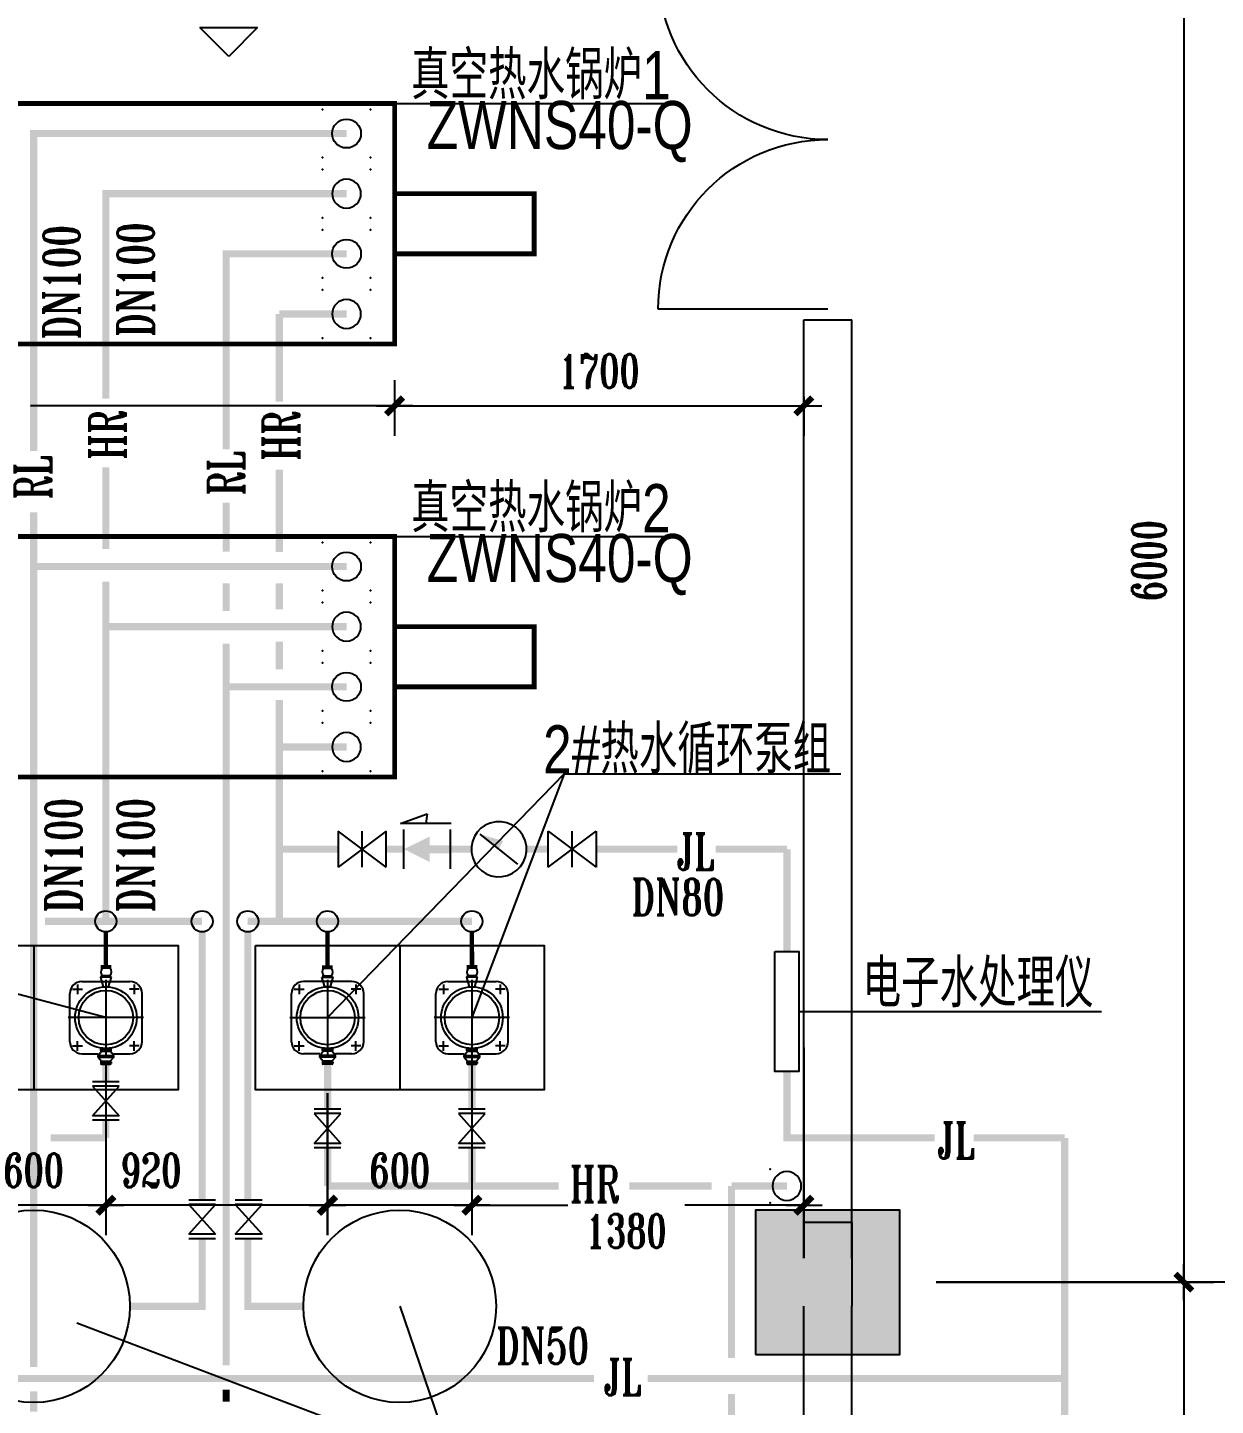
# Model space of a CAD drawing. Extents: x -1920 to 40080, y 2127 to 31827.
# Drawn here: x 31000 to 35936, y 23157 to 28884 of the extents above; entities that cross this region are included whole.
import ezdxf

# ---------------------------------------------------------------- set-up
doc = ezdxf.new("R2010")
doc.units = 0
doc.header["$LTSCALE"] = 1000
for name, pattern in [('ACAD_ISO02W100', [15, 12, -3]), ('ACAD_ISO04W100', [30.5, 24, -3, 0.5, -3]), ('ACAD_ISO05W100', [33, 24, -3, 0, -3, 0, -3]), ('ACAD_ISO11W100', [33.5, 12, -3, 12, -3, 0.5, -3]), ('BORDER2', [0.875, 0.25, -0.125, 0.25, -0.125, 0, -0.125]), ('CONTINOUS', [0])]:
    doc.linetypes.add(name, pattern=pattern)
for name, color, linetype in [('0SJ给水', 3, 'Continuous'), ('0SJ给水2', 3, 'ACAD_ISO11W100'), ('0SR热水', 6, 'ACAD_ISO11W100'), ('0STXT标注', 3, 'Continuous'), ('0SX消火栓', 1, 'ACAD_ISO04W100'), ('0热水回水', 4, 'ACAD_ISO05W100'), ('0管径', 2, 'Continuous'), ('0辅助', 8, 'Continuous'), ('0附件', 2, 'Continuous'), ('CZP', 30, 'ACAD_ISO05W100'), ('FM', 60, 'Continuous'), ('G', 3, 'Continuous'), ('PG', 7, 'Continuous'), ('PUB_DIM', 3, 'Continuous'), ('PUB_HATCH', 8, 'Continuous'), ('WALL', 9, 'Continuous'), ('地沟', 7, 'Continuous'), ('排水', 1, 'ACAD_ISO02W100'), ('设备', 7, 'Continuous'), ('阀门井', 234, 'Continuous')]:
    doc.layers.add(name, color=color, linetype=linetype)
doc.styles.add('BZ', font='romant.shx', dxfattribs={"width": 0.7, "bigfont": 'hztxt.shx'})
doc.styles.add('HZ', font='txt.shx', dxfattribs={"width": 0.6, "bigfont": 'hztxt.shx'})
doc.styles.add('ROMANT', font='romant.shx', dxfattribs={"width": 0.7, "height": 300})
doc.styles.add('大小相等', font='sltxt.shx', dxfattribs={"width": 0.8, "bigfont": 'hztxt.shx'})
doc.dimstyles.new('DIMA50', dxfattribs={"dimscale": 0.5, "dimtxt": 280, "dimasz": 1, "dimexe": 250, "dimexo": 300, "dimgap": 150, "dimtad": 1, "dimdec": 0, "dimdsep": 46, "dimtxsty": 'BZ', "dimblk": '_DIMX', "dimcen": 2.5, "dimclrd": 9, "dimclre": 9, "dimclrt": 256, "dimadec": 0, "dimazin": 0, "dimtfac": 1, "dimtdec": 0, "dimtix": 1, "dimtmove": 2, "dimatfit": 3, "dimldrblk": '_DIMX', "dimfxl": 1, "dimtolj": 1, "dimtzin": 0, "dimarcsym": 0})

# ---------------------------------------------------------------- blocks, each defined once
blk = doc.blocks.new('_FZH')
blk.add_lwpolyline([(-0.5, -0.5), (0.5, -0.5), (0.5, 0.5), (-0.5, 0.5)], close=True)
at = {"layer": 'PUB_HATCH'}
blk.add_solid([(-0.5, -0.5), (0.5, -0.5), (-0.5, 0.5), (0.5, 0.5)], dxfattribs=at)
blk = doc.blocks.new('_DBLK1')
for p, q in [((-0.47, 0), (-0.47, -0.47)), ((0.47, 0), (0.47, -0.47))]:
    blk.add_line(p, q)
for centre, start, end in [((-0.47, 0), 270, 0), ((0.47, 0), 180, 270)]:
    blk.add_arc(centre, 0.47, start, end)
blk = doc.blocks.new('某十五层酒店给排水设计图 -消防立管')
at = {"layer": '0SX消火栓', "linetype": 'CONTINOUS'}
blk.add_circle((-917249.4, 481624.2), 60, dxfattribs=at)
at = {"layer": '0SX消火栓'}
for p in [(-917349.4, 481724.2), (-917149.4, 481724.2), (-917349.4, 481524.2), (-917149.4, 481524.2)]:
    blk.add_point(p, dxfattribs=at)
blk = doc.blocks.new('某十五层酒店给排水设计图 -给水立')
at = {"layer": '0SJ给水', "color": 9}
for p in [(-1000504.8, 440728.4), (-1000504.8, 440728.4), (-1000364.8, 440728.4), (-1000504.8, 440588.4), (-1000364.8, 440588.4)]:
    blk.add_point(p, dxfattribs=at)
at = {"layer": '0附件', "linetype": 'CONTINOUS'}
blk.add_circle((-1000434.8, 440658.4), 60, dxfattribs=at)
blk = doc.blocks.new('$QC035_1')
blk.add_line((-92.6, -92.6), (92.8, 92.8))
blk.add_lwpolyline([(92.8, 92.8, 0, 50, 0), (-13.3, 21.7, 50, 50, 0)], format="xyseb")
blk.add_circle((0, 0), 150)
at = {"style": 'HZ', "flags": 1}
for tag in ['UNIT', 'WHAT', 'SPEC']:
    blk.add_attdef(tag, (0, 0), '', height=0.001, dxfattribs=at)
blk = doc.blocks.new('_DIMX')
blk.add_line((-150, 0), (150, 0))
at = {"const_width": 50}
blk.add_lwpolyline([(-70, -70), (70, 70)], dxfattribs=at)
blk = doc.blocks.new('*D69')
at = {"layer": '0STXT标注', "color": 9, "lineweight": -2, "transparency": 16777216}
for p, q in [((30425.4, 27418.8), (30425.4, 27186.7)), ((32525.4, 27418.8), (32525.4, 27186.7)), ((30425.9, 27311.7), (30516.4, 27311.7)), ((32524.9, 27311.7), (31011.7, 27311.7))]:
    blk.add_line(p, q, dxfattribs=at)
at = {"layer": 'Defpoints', "color": 0, "transparency": 16777216}
for p in [(30425.4, 27568.8), (32525.4, 27568.8), (32525.4, 27311.7)]:
    blk.add_point(p, dxfattribs=at)
at = {"layer": '0STXT标注', "color": 9, "lineweight": -2, "transparency": 16777216, "xscale": 0.5, "yscale": 0.5, "zscale": 0.5, "rotation": 180}
blk.add_blockref('_DIMX', (30425.4, 27311.7), dxfattribs=at)
at = {"layer": '0STXT标注', "color": 9, "lineweight": -2, "transparency": 16777216, "xscale": 0.5, "yscale": 0.5, "zscale": 0.5}
blk.add_blockref('_DIMX', (32525.4, 27311.7), dxfattribs=at)
at = {"layer": '0STXT标注', "transparency": 16777216, "insert": (30764.1, 27451.1), "char_height": 140, "attachment_point": 5, "style": 'BZ'}
blk.add_mtext('\\A1;2100', dxfattribs=at)
blk = doc.blocks.new('*D70')
at = {"layer": '0STXT标注', "color": 9, "lineweight": -2, "transparency": 16777216}
for p, q in [((32525.4, 27418.8), (32525.4, 27186.7)), ((34225.4, 27350.7), (34225.4, 27186.7)), ((32525.9, 27311.7), (34224.9, 27311.7))]:
    blk.add_line(p, q, dxfattribs=at)
at = {"layer": 'Defpoints', "color": 0, "transparency": 16777216}
for p in [(32525.4, 27568.8), (34225.4, 27500.7, 0), (34225.4, 27311.7)]:
    blk.add_point(p, dxfattribs=at)
at = {"layer": '0STXT标注', "color": 9, "lineweight": -2, "transparency": 16777216, "xscale": 0.5, "yscale": 0.5, "zscale": 0.5, "rotation": 180}
blk.add_blockref('_DIMX', (32525.4, 27311.7), dxfattribs=at)
at = {"layer": '0STXT标注', "color": 9, "lineweight": -2, "transparency": 16777216, "xscale": 0.5, "yscale": 0.5, "zscale": 0.5}
blk.add_blockref('_DIMX', (34225.4, 27311.7), dxfattribs=at)
at = {"layer": '0STXT标注', "transparency": 16777216, "insert": (33375.4, 27456.7), "char_height": 140, "attachment_point": 5, "style": 'BZ'}
blk.add_mtext('\\A1;1700', dxfattribs=at)
blk = doc.blocks.new('*D83')
at = {"layer": '0STXT标注', "color": 9, "lineweight": -2, "transparency": 16777216}
for p, q in [((34226.4, 24644.2), (34226.4, 23863.9)), ((32846.6, 24618.8), (32846.6, 23863.9)), ((32847.1, 23988.9), (33244.7, 23988.9)), ((34225.9, 23988.9), (33730.7, 23988.9))]:
    blk.add_line(p, q, dxfattribs=at)
at = {"layer": 'Defpoints', "color": 0, "transparency": 16777216}
for p in [(32846.6, 24768.8), (34226.4, 24794.2, 0), (32846.6, 23988.9)]:
    blk.add_point(p, dxfattribs=at)
at = {"layer": '0STXT标注', "color": 9, "lineweight": -2, "transparency": 16777216, "xscale": 0.5, "yscale": 0.5, "zscale": 0.5, "rotation": 180}
blk.add_blockref('_DIMX', (32846.6, 23988.9), dxfattribs=at)
at = {"layer": '0STXT标注', "color": 9, "lineweight": -2, "transparency": 16777216, "xscale": 0.5, "yscale": 0.5, "zscale": 0.5}
blk.add_blockref('_DIMX', (34226.4, 23988.9), dxfattribs=at)
at = {"layer": '0STXT标注', "transparency": 16777216, "insert": (33487.7, 23881.8), "char_height": 140, "attachment_point": 5, "style": 'BZ'}
blk.add_mtext('\\A1;1380', dxfattribs=at)
blk = doc.blocks.new('*D84')
at = {"layer": '0STXT标注', "color": 9, "lineweight": -2, "transparency": 16777216}
for p, q in [((32846.6, 24618.8), (32846.6, 23863.9)), ((32246.6, 24454.8), (32246.6, 23863.9)), ((32846.1, 23988.9), (32247.1, 23988.9))]:
    blk.add_line(p, q, dxfattribs=at)
at = {"layer": 'Defpoints', "color": 0, "transparency": 16777216}
for p in [(32846.6, 24768.8), (32246.6, 24604.8), (32246.6, 23988.9)]:
    blk.add_point(p, dxfattribs=at)
at = {"layer": '0STXT标注', "color": 9, "lineweight": -2, "transparency": 16777216, "xscale": 0.5, "yscale": 0.5, "zscale": 0.5, "rotation": 180}
blk.add_blockref('_DIMX', (32246.6, 23988.9), dxfattribs=at)
at = {"layer": '0STXT标注', "color": 9, "lineweight": -2, "transparency": 16777216, "xscale": 0.5, "yscale": 0.5, "zscale": 0.5}
blk.add_blockref('_DIMX', (32846.6, 23988.9), dxfattribs=at)
at = {"layer": '0STXT标注', "transparency": 16777216, "insert": (32546.6, 24133.9), "char_height": 140, "attachment_point": 5, "style": 'BZ'}
blk.add_mtext('\\A1;600', dxfattribs=at)
blk = doc.blocks.new('*D85')
at = {"layer": '0STXT标注', "color": 9, "lineweight": -2, "transparency": 16777216}
for p, q in [((31325.4, 24572.2), (31325.4, 23863.9)), ((32245.6, 24454.9), (32245.6, 23863.9)), ((32245.1, 23988.9), (31325.9, 23988.9))]:
    blk.add_line(p, q, dxfattribs=at)
at = {"layer": 'Defpoints', "color": 0, "transparency": 16777216}
for p in [(31325.4, 24722.2), (32245.6, 24604.9), (31325.4, 23988.9)]:
    blk.add_point(p, dxfattribs=at)
at = {"layer": '0STXT标注', "color": 9, "lineweight": -2, "transparency": 16777216, "xscale": 0.5, "yscale": 0.5, "zscale": 0.5, "rotation": 180}
blk.add_blockref('_DIMX', (31325.4, 23988.9), dxfattribs=at)
at = {"layer": '0STXT标注', "color": 9, "lineweight": -2, "transparency": 16777216, "xscale": 0.5, "yscale": 0.5, "zscale": 0.5}
blk.add_blockref('_DIMX', (32245.6, 23988.9), dxfattribs=at)
at = {"layer": '0STXT标注', "transparency": 16777216, "insert": (31513.1, 24133.9), "char_height": 140, "attachment_point": 5, "style": 'BZ'}
blk.add_mtext('\\A1;920', dxfattribs=at)
blk = doc.blocks.new('*D86')
at = {"layer": '0STXT标注', "color": 9, "lineweight": -2, "transparency": 16777216}
for p, q in [((30725.4, 24618.8), (30725.4, 23863.9)), ((31325.4, 24572.2), (31325.4, 23863.9)), ((31324.9, 23988.9), (30725.9, 23988.9))]:
    blk.add_line(p, q, dxfattribs=at)
at = {"layer": 'Defpoints', "color": 0, "transparency": 16777216}
for p in [(30725.4, 24768.8), (31325.4, 24722.2), (30725.4, 23988.9)]:
    blk.add_point(p, dxfattribs=at)
at = {"layer": '0STXT标注', "color": 9, "lineweight": -2, "transparency": 16777216, "xscale": 0.5, "yscale": 0.5, "zscale": 0.5, "rotation": 180}
blk.add_blockref('_DIMX', (30725.4, 23988.9), dxfattribs=at)
at = {"layer": '0STXT标注', "color": 9, "lineweight": -2, "transparency": 16777216, "xscale": 0.5, "yscale": 0.5, "zscale": 0.5}
blk.add_blockref('_DIMX', (31325.4, 23988.9), dxfattribs=at)
at = {"layer": '0STXT标注', "transparency": 16777216, "insert": (31025.4, 24133.9), "char_height": 140, "attachment_point": 5, "style": 'BZ'}
blk.add_mtext('\\A1;600', dxfattribs=at)
blk = doc.blocks.new('*D87')
at = {"layer": '0STXT标注', "color": 9, "lineweight": -2, "transparency": 16777216}
for p, q in [((34775.4, 29668.8), (35929.9, 29668.8)), ((35804.9, 29668.3), (35804.9, 23669.3)), ((34775.4, 23668.8), (35929.9, 23668.8))]:
    blk.add_line(p, q, dxfattribs=at)
at = {"layer": 'Defpoints', "color": 0, "transparency": 16777216}
for p in [(34625.4, 29668.8, 0), (34625.4, 23668.8), (35804.9, 23668.8)]:
    blk.add_point(p, dxfattribs=at)
at = {"layer": '0STXT标注', "color": 9, "lineweight": -2, "transparency": 16777216, "xscale": 0.5, "yscale": 0.5, "zscale": 0.5}
for p, rotation in [((35804.9, 29668.8), 90), ((35804.9, 23668.8), 270)]:
    blk.add_blockref('_DIMX', p, dxfattribs=dict(at, rotation=rotation))
at = {"layer": '0STXT标注', "transparency": 16777216, "insert": (35659.9, 26668.8), "char_height": 140, "attachment_point": 5, "rotation": 90, "style": 'BZ'}
blk.add_mtext('\\A1;6000', dxfattribs=at)
blk = doc.blocks.new('*D88')
at = {"layer": '0STXT标注', "color": 9, "lineweight": -2, "transparency": 16777216}
for p, q in [((34775.4, 23668.8), (35929.9, 23668.8)), ((35804.9, 23668.3), (35804.9, 17474.6)), ((34644.1, 17474.1), (35929.9, 17474.1))]:
    blk.add_line(p, q, dxfattribs=at)
at = {"layer": 'Defpoints', "color": 0, "transparency": 16777216}
for p in [(34625.4, 23668.8), (34494.1, 17474.1), (35804.9, 17474.1)]:
    blk.add_point(p, dxfattribs=at)
at = {"layer": '0STXT标注', "color": 9, "lineweight": -2, "transparency": 16777216, "xscale": 0.5, "yscale": 0.5, "zscale": 0.5}
for p, rotation in [((35804.9, 23668.8), 90), ((35804.9, 17474.1), 270)]:
    blk.add_blockref('_DIMX', p, dxfattribs=dict(at, rotation=rotation))
at = {"layer": '0STXT标注', "transparency": 16777216, "insert": (35659.9, 20571.5), "char_height": 140, "attachment_point": 5, "rotation": 90, "style": 'BZ'}
blk.add_mtext('\\A1;6195', dxfattribs=at)

msp = doc.modelspace()

# ---------------------------------------------------------------- linework, layer by layer
for p, q in [((31304, 24631.7), (31304, 24637.7)), ((31346.8, 24631.7), (31346.8, 24637.7)), ((32225.2, 24631.7), (32225.2, 24637.7)), ((32268, 24631.7), (32268, 24637.7)), ((32825.2, 24631.7), (32825.2, 24637.7)), ((32868, 24631.7), (32868, 24637.7)), ((31292.8, 24611.7), (31307, 24628.7)), ((31292.8, 24611.7), (31358.1, 24611.7)), ((31292.8, 24604.8), (31292.8, 24611.7)), ((31292.8, 24604.8), (31358.1, 24604.8)), ((31292.8, 24604.8), (31307, 24587.8)), ((31304, 24584.8), (31304, 24578.7)), ((31358.1, 24611.7), (31343.8, 24628.7)), ((31358.1, 24604.8), (31343.8, 24587.8)), ((31346.8, 24584.8), (31346.8, 24578.7)), ((31358.1, 24604.8), (31358.1, 24611.7)), ((32213.9, 24611.7), (32228.2, 24628.7)), ((32279.2, 24611.7), (32213.9, 24611.7)), ((32213.9, 24604.8), (32213.9, 24611.7)), ((32279.2, 24604.8), (32213.9, 24604.8)), ((32213.9, 24604.8), (32228.2, 24587.8)), ((32225.2, 24584.8), (32225.2, 24578.7)), ((32279.2, 24611.7), (32265, 24628.7)), ((32279.2, 24604.8), (32265, 24587.8)), ((32268, 24584.8), (32268, 24578.7)), ((32279.2, 24604.8), (32279.2, 24611.7)), ((32813.9, 24611.7), (32828.2, 24628.7)), ((32813.9, 24611.7), (32879.2, 24611.7)), ((32813.9, 24604.8), (32813.9, 24611.7)), ((32813.9, 24604.8), (32879.2, 24604.8)), ((32813.9, 24604.8), (32828.2, 24587.8)), ((32825.2, 24584.8), (32825.2, 24578.7)), ((32879.2, 24611.7), (32865, 24628.7)), ((32879.2, 24604.8), (32865, 24587.8)), ((32868, 24584.8), (32868, 24578.7)), ((32879.2, 24604.8), (32879.2, 24611.7))]:
    msp.add_line(p, q)
at = {"color": 2}
for centre, radius in [((31325.4, 24768.8), 128.1), ((31325.4, 24768.8), 113.1), ((32246.6, 24768.8), 128.1), ((32246.6, 24768.8), 113.1), ((32846.6, 24768.8), 128.1), ((32846.6, 24768.8), 113.1)]:
    msp.add_circle(centre, radius, dxfattribs=at)
for centre, start, end in [((31307, 24637.7), 90, 180), ((31307, 24631.7), 180, 270), ((31343.8, 24637.7), 0, 90), ((31343.8, 24631.7), 270, 0), ((32228.2, 24637.7), 90, 180), ((32228.2, 24631.7), 180, 270), ((32265, 24637.7), 0, 90), ((32265, 24631.7), 270, 0), ((32828.2, 24637.7), 90, 180), ((32828.2, 24631.7), 180, 270), ((32865, 24637.7), 0, 90), ((32865, 24631.7), 270, 0), ((31307, 24584.8), 90, 180), ((31307, 24578.7), 180, 270), ((31343.8, 24584.8), 0, 90), ((31343.8, 24578.7), 270, 0), ((32228.2, 24584.8), 90, 180), ((32228.2, 24578.7), 180, 270), ((32265, 24584.8), 0, 90), ((32265, 24578.7), 270, 0), ((32828.2, 24584.8), 90, 180), ((32828.2, 24578.7), 180, 270), ((32865, 24584.8), 0, 90), ((32865, 24578.7), 270, 0)]:
    msp.add_arc(centre, 3, start, end)
at = {"layer": '0SJ给水', "const_width": 30, "flags": 128}
for points, elevation in [([(33363.2, 25468.8), (33699.6, 25468.8)], 0), ([(33859, 25468.8), (34155.4, 25468.8)], 0), ([(34155.4, 25044.2), (34155.4, 25468.8)], 0), ([(34769.4, 24268.8), (34155.4, 24268.8), (34155.4, 24544.2)], 0), ([(35309.7, 24268.8), (34931.7, 24268.8)], 0), ([(35309.7, 24268.8), (35309.7, 21839.9)], 0), ([(33354.1, 23268.8), (29785.4, 23268.8)], -0.1), ([(35309.7, 23268.8), (33577.5, 23268.8)], -0.1)]:
    msp.add_lwpolyline(points, dxfattribs=dict(at, elevation=elevation))
at = {"layer": '0SJ给水2', "const_width": 30, "elevation": 0, "flags": 128}
for points in [[(32290.1, 25468.8), (32046.3, 25468.8)], [(32564.2, 25468.8), (32490, 25468.8)], [(32844.1, 25468.8), (32758.1, 25468.8)], [(33163.2, 25468.8), (33073.5, 25468.8)]]:
    msp.add_lwpolyline(points, dxfattribs=at)
at = {"layer": '0SR热水', "const_width": 30, "elevation": 0, "flags": 128}
for points in [[(32325.4, 28443.8), (31025.1, 28443.8), (31025.1, 27124.7)], [(32325.4, 27943.8), (31825.4, 27943.8), (31825.4, 27130.6)], [(31825.4, 26909), (31825.4, 26705.4)], [(31025.1, 26869.7), (31025.1, 23316.1)], [(32325.4, 26643.8), (31025.1, 26643.8)], [(31825.4, 26574.6), (31825.4, 26459.1)], [(31825.4, 26323), (31825.4, 23323.8)], [(32325.4, 26143.8), (31825.4, 26143.8)], [(31025.1, 23215.7), (31025.1, 23130.5)], [(31825.4, 23221.9), (31825.4, 23171.6)]]:
    msp.add_lwpolyline(points, dxfattribs=at)
at = {"layer": '0STXT标注', "color": 9}
for p, q in [((32525.4, 28568.8), (33651.4, 28568.8)), ((32525.4, 26768.8), (33651.4, 26768.8)), ((33229.7, 25782.4), (32246.6, 24768.8)), ((33229.7, 25782.4), (32846.6, 24768.8)), ((33229.7, 25782.4), (34380, 25782.4)), ((31325.4, 24768.8), (29273.5, 25310.4)), ((34205.4, 24794.2, 0), (35463.3, 24794.2, 0)), ((32546.6, 23568.8), (32775.4, 22902.6)), ((32775.4, 22902.6), (31204.3, 23499))]:
    msp.add_line(p, q, dxfattribs=at)
at = {"layer": '0STXT标注', "const_width": 20, "elevation": 0}
for points in [[(30425.4, 28568.8), (32525.4, 28568.8), (32525.4, 27568.8), (30425.4, 27568.8)], [(30425.4, 26768.8), (32525.4, 26768.8), (32525.4, 25768.8), (30425.4, 25768.8)]]:
    msp.add_lwpolyline(points, close=True, dxfattribs=at)
for points in [[(32525.4, 28193.8), (33105.4, 28193.8), (33105.4, 27943.8), (32525.4, 27943.8)], [(32525.4, 26393.8), (33105.4, 26393.8), (33105.4, 26143.8), (32525.4, 26143.8)]]:
    msp.add_lwpolyline(points, dxfattribs=at)
at = {"layer": '0STXT标注', "ltscale": 50, "elevation": 0}
for points in [[(30425.4, 25068.8), (31625.4, 25068.8), (31625.4, 24468.8), (30425.4, 24468.8)], [(31946.6, 25068.8), (33146.6, 25068.8), (33146.6, 24468.8), (31946.6, 24468.8)]]:
    msp.add_lwpolyline(points, close=True, dxfattribs=at)
at = {"layer": '0STXT标注', "color": 60, "elevation": 0}
msp.add_lwpolyline([(34105.4, 25044.2), (34205.4, 25044.2), (34205.4, 24544.2), (34105.4, 24544.2)], close=True, dxfattribs=at)
at = {"layer": '0STXT标注', "color": 60}
for centre in [(31025.4, 23568.8), (32546.6, 23568.8)]:
    msp.add_circle(centre, 400, dxfattribs=at)
at = {"layer": '0热水回水', "const_width": 30, "elevation": 0, "flags": 128}
for points in [[(32325.4, 28193.8), (31325.1, 28193.8), (31325.1, 27341.3)], [(32325.4, 27693.8), (32046.3, 27693.8)], [(32046.3, 27329.5), (32046.3, 27693.8)], [(31325.1, 27055.6), (31325.1, 26716.4)], [(32046.3, 26704.6), (32046.3, 27046.1)], [(31325.1, 26581.3), (31325.1, 25999.2)], [(32046.3, 26466), (32046.3, 26574.4)], [(32325.4, 26393.8), (31325.1, 26393.8)], [(32046.3, 26216), (32046.3, 26331.6)], [(32046.3, 25168.8), (32046.3, 26089)], [(31325.1, 25999.2), (31325.1, 25168.8)], [(32325.4, 25893.8), (32051.9, 25893.8)], [(31072.7, 25168.8), (31725.4, 25168.8)], [(31994.2, 25168.8), (31915.2, 25168.8)], [(31994.2, 25168.8), (32846.3, 25168.8)], [(31725.4, 25124.8), (31725.4, 24010.2)], [(31915.2, 25124.8), (31915.2, 24010.2)], [(31325.4, 24575.7), (31325.4, 24502.5)], [(31325.4, 24575.7), (31325.4, 24502.5)], [(32246.6, 24575.7), (32246.6, 24388)], [(32846.6, 24575.7), (32846.6, 24388)], [(31325.4, 24342), (31325.4, 24268.8)], [(31325.4, 24342), (31325.4, 24268.8)], [(31095.7, 24268.8), (31325.4, 24268.8)], [(32246.6, 24227.5), (32246.6, 24068.8)], [(32846.6, 24227.5), (32846.6, 24068.8)], [(33207.2, 24068.8), (32246.6, 24068.8)], [(33842.3, 24068.8), (33500.5, 24068.8)], [(34155.4, 24068.8), (33925.4, 24068.8)], [(33925.4, 23353.2), (33925.4, 24068.8)], [(31725.4, 23849.8), (31725.4, 23568.8), (31425.4, 23568.8)], [(31915.2, 23849.8), (31915.2, 23568.8), (32146.6, 23568.8)], [(33925.4, 21544.5), (33925.4, 23204.4)]]:
    msp.add_lwpolyline(points, dxfattribs=at)
at = {"layer": '0辅助'}
for p, q in [((31835.9, 28764.4), (31715.9, 28884.4)), ((31715.9, 28884.4), (31955.9, 28884.4)), ((31955.9, 28884.4), (31835.9, 28764.4)), ((34225.4, 27668.8, 0), (34425.4, 27668.8, 0)), ((34225.4, 23768.8, 0), (34225.4, 27668.8, 0)), ((34425.4, 23768.8, 0), (34425.4, 27668.8, 0)), ((34225.4, 23918.8, 0), (34225.4, 23768.8, 0)), ((34225.4, 23918.8, 0), (34425.4, 23918.8, 0)), ((34425.4, 23918.8, 0), (34425.4, 23568.8, 0)), ((36775.4, 23668.8, 0), (34775.4, 23668.8, 0)), ((34225.4, 16968.8, 0), (34225.4, 23568.8, 0)), ((34425.4, 16968.8, 0), (34425.4, 23568.8, 0))]:
    msp.add_line(p, q, dxfattribs=at)
at = {"layer": '0附件', "color": 2}
for centre in [(31325.1, 25168.8), (31725.4, 25168.8), (31915.2, 25168.8), (32246.3, 25168.8), (32846.3, 25168.8)]:
    msp.add_circle(centre, 44, dxfattribs=at)
at = {"layer": 'CZP', "color": 60, "linetype": 'ByBlock'}
for p, q in [((32390, 25393.8), (32390, 25543.8)), ((33263.2, 25393.8), (33263.2, 25543.8))]:
    msp.add_line(p, q, dxfattribs=at)
at = {"layer": 'FM'}
for p, q in [((32290.1, 25543.8), (32290.1, 25393.8)), ((32490, 25543.8), (32290.1, 25393.8)), ((32490, 25393.8), (32290.1, 25543.8)), ((32490, 25393.8), (32490, 25543.8)), ((33163.2, 25393.8), (33163.2, 25543.8)), ((33163.2, 25543.8), (33363.2, 25393.8)), ((33163.2, 25393.8), (33363.2, 25543.8)), ((33363.2, 25543.8), (33363.2, 25393.8))]:
    msp.add_line(p, q, dxfattribs=at)
at = {"layer": 'G', "const_width": 18.7, "elevation": 0}
for points in [[(31325.4, 24982.6), (31325.2, 25124.8)], [(32246.6, 24982.6), (32246.3, 25124.8)], [(32846.6, 24982.6), (32846.3, 25124.8)], [(31325.4, 24982.6), (31325.4, 25001.7)], [(32246.6, 24982.6), (32246.6, 25001.7)], [(32846.6, 24982.6), (32846.6, 25001.7)]]:
    msp.add_lwpolyline(points, dxfattribs=at)
at = {"layer": 'PG', "color": 2}
for p, q in [((31347.2, 24982.6), (31304.3, 24982.6)), ((31347.2, 24974.9), (31304.3, 24974.9)), ((32224.8, 24982.6), (32267.7, 24982.6)), ((32224.8, 24974.9), (32267.7, 24974.9)), ((32868.3, 24982.6), (32825.5, 24982.6)), ((32868.3, 24974.9), (32825.5, 24974.9)), ((31347.2, 24942.8), (31304.3, 24942.8)), ((32224.8, 24942.8), (32267.7, 24942.8)), ((32868.3, 24942.8), (32825.5, 24942.8)), ((31304, 24634.7), (31346.8, 24634.7)), ((31307, 24640.7), (31343.8, 24640.7)), ((32268, 24634.7), (32225.2, 24634.7)), ((32265, 24640.7), (32228.2, 24640.7)), ((32825.2, 24634.7), (32868, 24634.7)), ((32828.2, 24640.7), (32865, 24640.7)), ((31304, 24581.7), (31346.8, 24581.7)), ((31307, 24628.7), (31343.8, 24628.7)), ((31307, 24587.8), (31343.8, 24587.8)), ((31307, 24575.7), (31343.8, 24575.7)), ((32268, 24581.7), (32225.2, 24581.7)), ((32265, 24628.7), (32228.2, 24628.7)), ((32265, 24587.8), (32228.2, 24587.8)), ((32265, 24575.7), (32228.2, 24575.7)), ((32825.2, 24581.7), (32868, 24581.7)), ((32828.2, 24628.7), (32865, 24628.7)), ((32828.2, 24587.8), (32865, 24587.8)), ((32828.2, 24575.7), (32865, 24575.7)), ((31381, 24502.5), (31269.9, 24502.5)), ((31381, 24484.4), (31269.9, 24484.4)), ((31269.9, 24360.2), (31381, 24484.4)), ((31381, 24360.2), (31269.9, 24360.2)), ((32302.1, 24388), (32191, 24388)), ((32302.1, 24369.9), (32191, 24369.9)), ((32191, 24245.6), (32302.1, 24369.9)), ((32902.1, 24388), (32791, 24388)), ((32902.1, 24369.9), (32791, 24369.9)), ((32791, 24245.6), (32902.1, 24369.9)), ((31381, 24342), (31269.9, 24342)), ((32302.1, 24245.6), (32191, 24245.6)), ((32902.1, 24245.6), (32791, 24245.6)), ((32302.1, 24227.5), (32191, 24227.5)), ((32902.1, 24227.5), (32791, 24227.5)), ((31781, 24010.2), (31669.9, 24010.2)), ((31974.4, 24010.2), (31863.3, 24010.2)), ((31781, 23992.1), (31669.9, 23992.1)), ((31669.9, 23867.9), (31781, 23992.1)), ((31974.4, 23992.1), (31863.3, 23992.1)), ((31863.3, 23867.9), (31974.4, 23992.1)), ((31781, 23867.9), (31669.9, 23867.9)), ((31781, 23849.8), (31669.9, 23849.8)), ((31974.4, 23867.9), (31863.3, 23867.9)), ((31974.4, 23849.8), (31863.3, 23849.8))]:
    msp.add_line(p, q, dxfattribs=at)
at = {"layer": 'PG', "color": 2, "elevation": 0}
for points in [[(31349.2, 24936.7), (31303.3, 24936.7), (31314, 24896.9), (31336.9, 24896.9)], [(32222.9, 24936.7), (32268.8, 24936.7), (32258.1, 24896.9), (32235.1, 24896.9)], [(32870.3, 24936.7), (32824.4, 24936.7), (32835.1, 24896.9), (32858.1, 24896.9)]]:
    msp.add_lwpolyline(points, close=True, dxfattribs=at)
at = {"layer": 'PG', "color": 2}
for centre, start, end in [((31326, 24958.2), 136.1861, 223.8139), ((31326.2, 24959.6), 316.1861, 43.8139), ((32245.8, 24959.6), 136.1861, 223.8139), ((32246, 24958.2), 316.1861, 43.8139), ((32847.1, 24958.2), 136.1861, 223.8139), ((32847.3, 24959.6), 316.1861, 43.8139)]:
    msp.add_arc(centre, 22.1, start, end, dxfattribs=at)
at = {"layer": 'PUB_DIM', "color": 2}
for p, q in [((31269.9, 24484.4), (31381, 24360.2)), ((32191, 24369.9), (32302.1, 24245.6)), ((32791, 24369.9), (32902.1, 24245.6)), ((31669.9, 23992.1), (31781, 23867.9)), ((31863.3, 23992.1), (31974.4, 23867.9))]:
    msp.add_line(p, q, dxfattribs=at)
at = {"layer": 'WALL', "color": 2, "linetype": 'Continuous'}
for p, q in [((31225.3, 24918.9), (31425.5, 24918.9)), ((32346.7, 24918.9), (32146.5, 24918.9)), ((32746.5, 24918.9), (32946.7, 24918.9)), ((31175.3, 24668.7), (31175.3, 24868.9)), ((31475.6, 24668.7), (31475.6, 24868.9)), ((32096.4, 24668.7), (32096.4, 24868.9)), ((32396.7, 24668.7), (32396.7, 24868.9)), ((32696.4, 24668.7), (32696.4, 24868.9)), ((32996.7, 24668.7), (32996.7, 24868.9)), ((31225.3, 24618.6), (31293.1, 24618.6)), ((31357.8, 24618.6), (31425.5, 24618.6)), ((32214.2, 24618.6), (32146.5, 24618.6)), ((32346.7, 24618.6), (32278.9, 24618.6)), ((32746.5, 24618.6), (32814.2, 24618.6)), ((32878.9, 24618.6), (32946.7, 24618.6))]:
    msp.add_line(p, q, dxfattribs=at)
at = {"layer": 'WALL'}
for p, q in [((31187.3, 24886.6), (31228, 24886.6)), ((31207.7, 24906.9), (31207.7, 24866.3)), ((31463.5, 24886.6), (31422.9, 24886.6)), ((31443.2, 24906.9), (31443.2, 24866.3)), ((32108.5, 24886.6), (32149.1, 24886.6)), ((32128.8, 24906.9), (32128.8, 24866.3)), ((32384.7, 24886.6), (32344.1, 24886.6)), ((32364.4, 24906.9), (32364.4, 24866.3)), ((32708.5, 24886.6), (32749.1, 24886.6)), ((32728.8, 24906.9), (32728.8, 24866.3)), ((32984.7, 24886.6), (32944.1, 24886.6)), ((32964.4, 24906.9), (32964.4, 24866.3)), ((31187.3, 24651), (31228, 24651)), ((31207.7, 24630.7), (31207.7, 24671.3)), ((31463.5, 24651), (31422.9, 24651)), ((31443.2, 24630.7), (31443.2, 24671.3)), ((32108.5, 24651), (32149.1, 24651)), ((32128.8, 24630.7), (32128.8, 24671.3)), ((32384.7, 24651), (32344.1, 24651)), ((32364.4, 24630.7), (32364.4, 24671.3)), ((32708.5, 24651), (32749.1, 24651)), ((32728.8, 24630.7), (32728.8, 24671.3)), ((32984.7, 24651), (32944.1, 24651)), ((32964.4, 24630.7), (32964.4, 24671.3))]:
    msp.add_line(p, q, dxfattribs=at)
at = {"layer": 'WALL', "color": 2, "linetype": 'Continuous'}
for centre, start, end in [((31225.3, 24868.9), 90, 180), ((31425.5, 24868.9), 0, 90), ((32146.5, 24868.9), 90, 180), ((32346.7, 24868.9), 0, 90), ((32746.5, 24868.9), 90, 180), ((32946.7, 24868.9), 0, 90), ((31225.3, 24668.7), 180, 270), ((31425.5, 24668.7), 270, 0), ((32146.5, 24668.7), 180, 270), ((32346.7, 24668.7), 270, 0), ((32746.5, 24668.7), 180, 270), ((32946.7, 24668.7), 270, 0)]:
    msp.add_arc(centre, 50, start, end, dxfattribs=at)
at = {"layer": '地沟', "color": 9, "linetype": 'BORDER2', "ltscale": 5}
for p, q in [((31025.4, 25068.8), (31025.4, 24468.8)), ((32546.6, 25068.8), (32546.6, 24468.8)), ((31325.4, 24925.5), (31325.4, 24612.1)), ((32246.6, 24925.5), (32246.6, 24612.1)), ((32846.6, 24925.5), (32846.6, 24612.1)), ((31482.1, 24768.8), (31168.8, 24768.8)), ((32089.9, 24768.8), (32403.2, 24768.8)), ((33003.2, 24768.8), (32689.9, 24768.8))]:
    msp.add_line(p, q, dxfattribs=at)
at = {"layer": '排水'}
for p, q in [((32549.8, 25575.7), (32660, 25615.4)), ((32660, 25615.4), (32655.1, 25575.7)), ((32760.3, 25575.7), (32549.8, 25575.7))]:
    msp.add_line(p, q, dxfattribs=at)
at = {"layer": '阀门井'}
for p, q in [((32564.2, 25386.9), (32564.2, 25550.7)), ((32758.1, 25386.9), (32758.1, 25550.7))]:
    msp.add_line(p, q, dxfattribs=at)
at = {"layer": '阀门井', "elevation": 0}
msp.add_lwpolyline([(32564.2, 25468.8, 0, 106.4, 0), (32671.3, 25468.8, 106.4, 106.4, 0)], format="xyseb", dxfattribs=at)
at = {"layer": '阀门井', "const_width": 33.1, "elevation": 0}
msp.add_lwpolyline([(32661.6, 25468.8), (32758.1, 25468.8)], dxfattribs=at)

# ---------------------------------------------------------------- block references
at = {"layer": '0SJ给水', "xscale": -1, "rotation": 270}
msp.add_blockref('某十五层酒店给排水设计图 -给水立', (-406503, 1024503.6, 0), dxfattribs=at)
at = {"layer": '0SX消火栓', "rotation": 90}
for p in [(513949.7, 945693.2), (513949.7, 945193.2), (513949.7, 943893.2), (513949.7, 943393.2)]:
    msp.add_blockref('某十五层酒店给排水设计图 -消防立管', p, dxfattribs=at)
at = {"layer": '0SX消火栓', "xscale": -1, "rotation": 90}
for p in [(513949.7, -889055.6), (513949.7, -889555.6), (513949.7, -890855.6), (513949.7, -891355.6)]:
    msp.add_blockref('某十五层酒店给排水设计图 -消防立管', p, dxfattribs=at)
at = {"layer": '0辅助', "xscale": 1500, "yscale": -1500, "zscale": 1500, "rotation": 90}
msp.add_blockref('_DBLK1', (34325.4, 28418.8, 0), dxfattribs=at)
at = {"layer": '0辅助', "color": 252, "xscale": 600, "yscale": 600, "zscale": 500}
msp.add_blockref('_FZH', (34325.4, 23668.8), dxfattribs=at)
at = {"layer": '设备', "xscale": -0.7648681715878785, "yscale": 0.7648681700229645, "zscale": 0.764868171283633, "rotation": 6.63485512464259}
msp.add_blockref('$QC035_1', (32958.8, 25468.7), dxfattribs=at)

# ---------------------------------------------------------------- texts
at = {"layer": '0STXT标注', "color": 60, "style": '大小相等', "width": 0.8}
for s, p in [('真空热水锅炉1', (32593.6, 28586.6, 0)), ('ZWNS40-Q', (32658.4, 28379.1, 0)), ('真空热水锅炉2', (32593.6, 26786.6, 0)), ('ZWNS40-Q', (32658.4, 26579.1, 0)), ('电子水处理仪', (34469.9, 24812, 0))]:
    msp.add_text(s, height=200, dxfattribs=at).set_placement(p)
at = {"layer": '0STXT标注', "color": 3, "ltscale": 5000, "char_height": 150, "attachment_point": 4, "rotation": 90, "style": 'BZ'}
for s, insert in [('HR', (31332.1, 27086.6, 0)), ('HR', (32053.2, 27083.1, 0)), ('RL', (31022.5, 26922.1)), ('RL', (31824.9, 26939))]:
    msp.add_mtext(s, dxfattribs=dict(at, insert=insert))
at = {"layer": '0STXT标注', "color": 60, "insert": (34340, 25882.8), "char_height": 200, "attachment_point": 6, "style": '大小相等'}
msp.add_mtext('2#热水循环泵组', dxfattribs=at)
at = {"layer": '0STXT标注', "color": 3, "ltscale": 5000, "char_height": 150, "attachment_point": 4, "style": 'BZ'}
for s, insert in [('JL', (33697.4, 25458.5)), ('JL', (34780.1, 24258.2, 0)), ('HR', (33252.9, 24076.2, 0)), ('JL', (33394.2, 23274, -0.1))]:
    msp.add_mtext(s, dxfattribs=dict(at, insert=insert))
at = {"layer": '0管径', "color": 3, "linetype": 'Continuous', "style": 'ROMANT', "width": 0.7}
for p in [(31216.2, 27586.8, 0), (31524, 27597.8, 0), (31224, 25205.5, 0), (31524, 25205.5, 0)]:
    msp.add_text('DN100', height=150, rotation=90, dxfattribs=at).set_placement(p)
for s, p in [('DN80', (33508.7, 25195.1, 0)), ('DN50', (32946.4, 23328.9, -0.1))]:
    msp.add_text(s, height=150, dxfattribs=at).set_placement(p)

# ---------------------------------------------------------------- dimensions: what is measured, and where the dimension line sits
at = {"layer": '0STXT标注'}
for base, p1, p2, picture, middle in [((35804.9, 23668.8), (34625.4, 29668.8, 0), (34625.4, 23668.8), '*D87', (35659.9, 26668.8)), ((35804.9, 17474.1), (34625.4, 23668.8), (34494.1, 17474.1), '*D88', (35659.9, 20571.5))]:
    dim = msp.add_linear_dim(base=base, p1=p1, p2=p2, angle=90, dimstyle='DIMA50', dxfattribs=at)
    dim.commit()
    dim.dimension.update_dxf_attribs({"geometry": picture, "text_midpoint": middle})
for base, p1, p2, picture, middle in [((32525.4, 27311.7), (30425.4, 27568.8), (32525.4, 27568.8), '*D69', (30764.1, 27451.1)), ((32846.6, 23988.9), (34226.4, 24794.2, 0), (32846.6, 24768.8), '*D83', (33487.7, 23881.8)), ((31325.4, 23988.9), (32245.6, 24604.9), (31325.4, 24722.2), '*D85', (31513.1, 24133.9))]:
    dim = msp.add_linear_dim(base=base, p1=p1, p2=p2, dimstyle='DIMA50', dxfattribs=at)
    dim.commit()
    dim.dimension.update_dxf_attribs({"geometry": picture, "text_midpoint": middle, "dimtype": 160})
for base, p1, p2, picture, middle in [((34225.4, 27311.7), (32525.4, 27568.8), (34225.4, 27500.7, 0), '*D70', (33375.4, 27456.7)), ((30725.4, 23988.9), (31325.4, 24722.2), (30725.4, 24768.8), '*D86', (31025.4, 24133.9)), ((32246.6, 23988.9), (32846.6, 24768.8), (32246.6, 24604.8), '*D84', (32546.6, 24133.9))]:
    dim = msp.add_linear_dim(base=base, p1=p1, p2=p2, dimstyle='DIMA50', dxfattribs=at)
    dim.commit()
    dim.dimension.update_dxf_attribs({"geometry": picture, "text_midpoint": middle})

doc.saveas('drawing.dxf')
